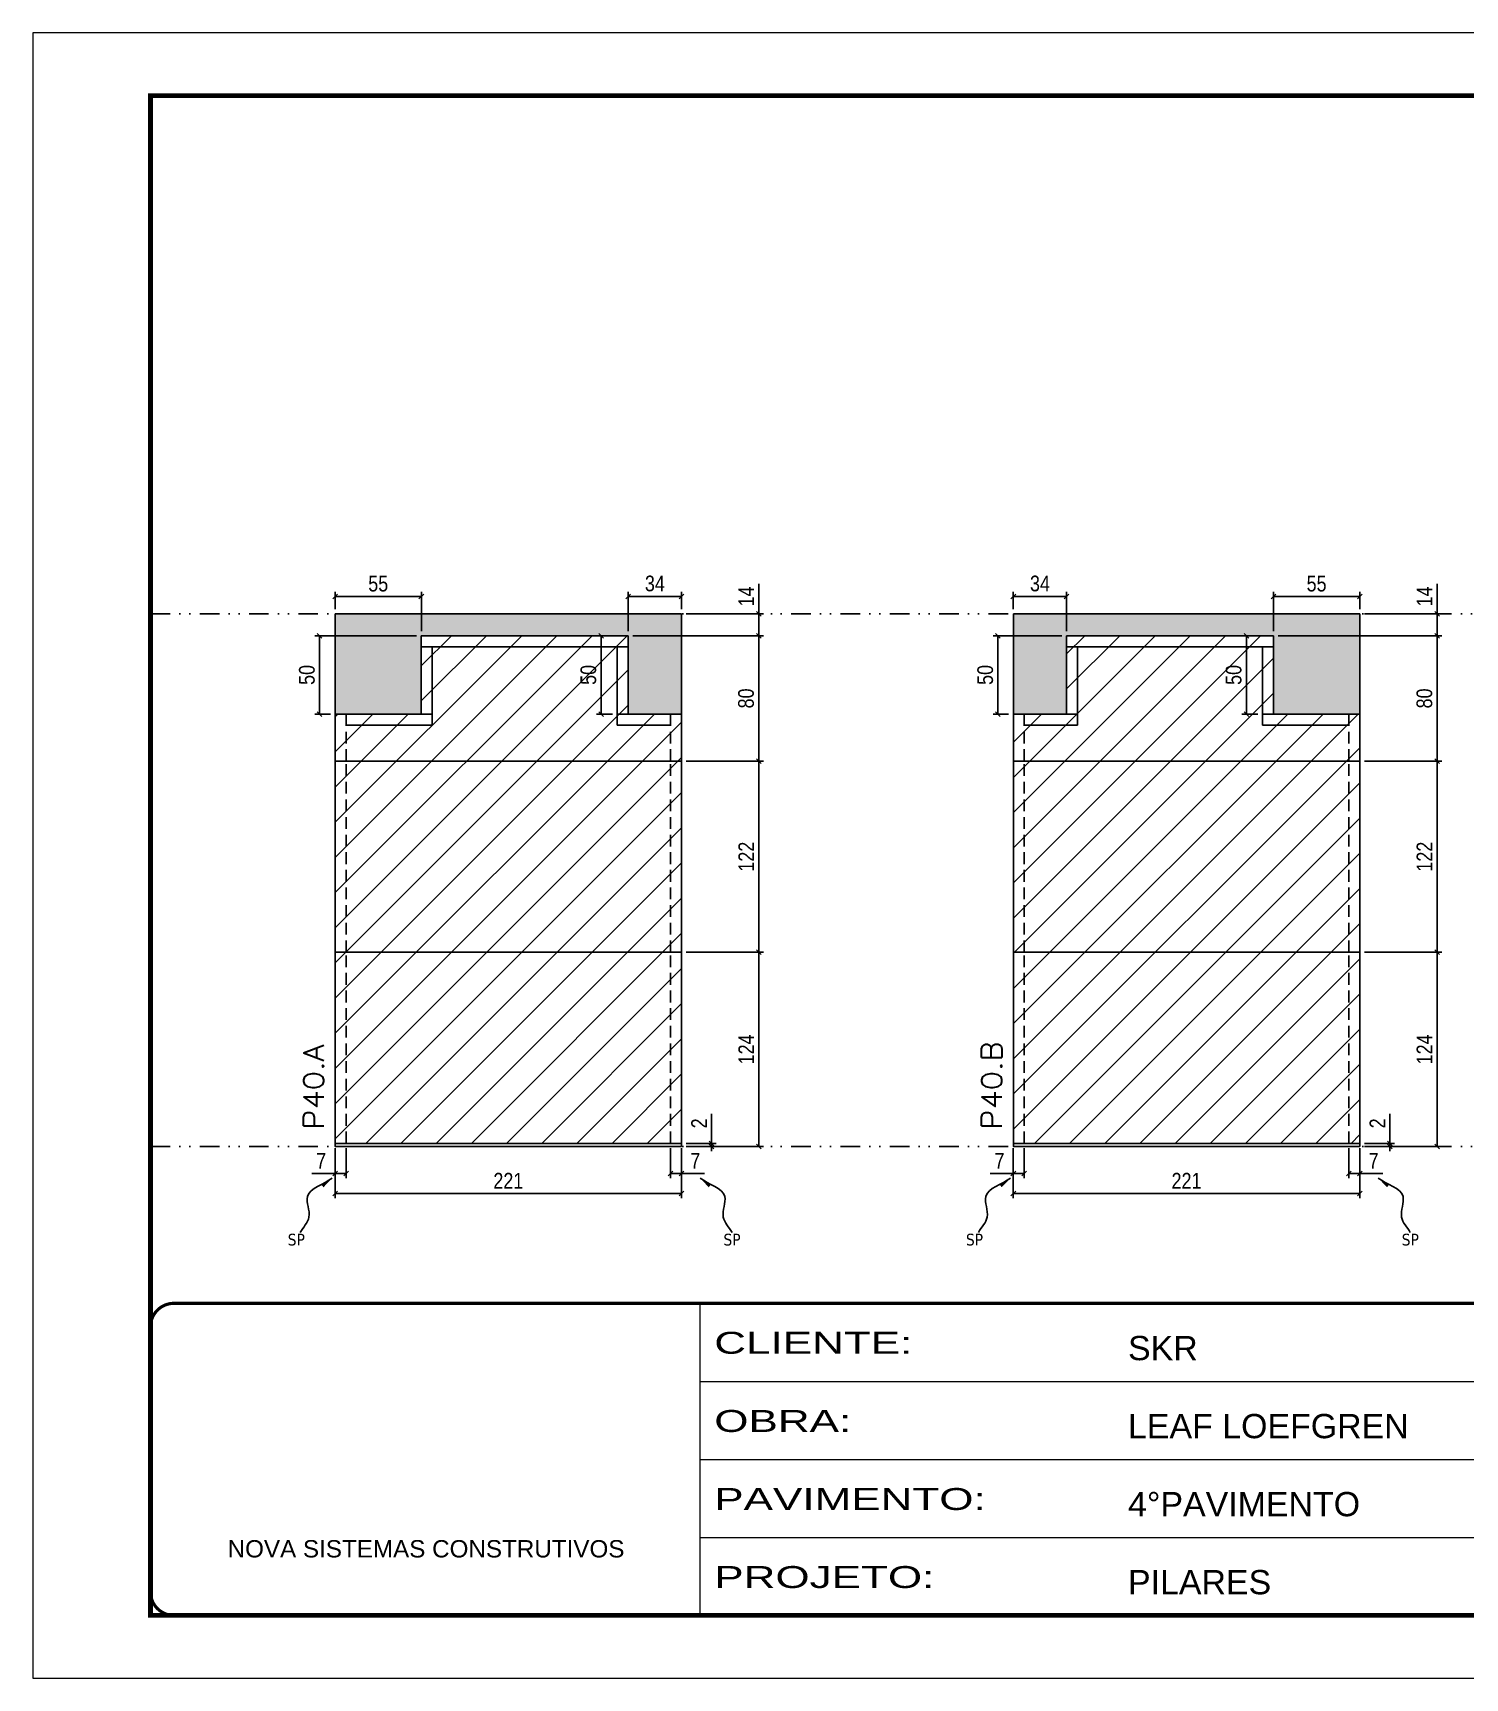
# Model space of a CAD drawing. Extents: x 14400 to 27878, y -21631 to 6985.
# Drawn here: x 14413 to 15327, y -8997 to -7947 of the extents above; entities that cross this region are included whole.
import ezdxf

# ---------------------------------------------------------------- set-up
doc = ezdxf.new("R2010")
doc.units = 0
for name, pattern in [('CONTINUO', [0]), ('DASHED', [0.75, 0.5, -0.25]), ('DIVIDE2', [0.625, 0.25, -0.125, 0, -0.125, 0, -0.125]), ('HIDDEN', [0.375, 0.25, -0.125])]:
    doc.linetypes.add(name, pattern=pattern)
for name, color, linetype in [('COTA', 241, 'Continuous'), ('Nível', 160, 'Continuous'), ('Painéis', 200, 'Continuous'), ('SARR_2.2x7', 40, 'Continuous'), ('Sarrafo de Pressão', 42, 'HIDDEN'), ('texto', 7, 'Continuous')]:
    doc.layers.add(name, color=color, linetype=linetype)
for name, color, linetype, lineweight in [('Folhas', 255, 'Continuous', 9), ('Hachura', 251, 'Continuous', 9), ('SARRAFO DE PRESSAO', 251, 'DASHED', 9), ('Texto Seção', 7, 'Continuous', 15)]:
    doc.layers.add(name, color=color, linetype=linetype, lineweight=lineweight)
doc.styles.add('ARIAL', font='arial.ttf')
doc.styles.add('COTA TECNICA', font='techl___.ttf', dxfattribs={"height": 10})
doc.styles.add('COTA TECNICA-50', font='techl___.ttf', dxfattribs={"height": 10})
doc.styles.add('REGUA-120', font='ROMANS.shx', dxfattribs={"height": 15})
doc.styles.get("Standard").update_dxf_attribs({"font": 'arial.ttf'})
doc.styles.add('Tecnologia', font='')
doc.styles.get('Tecnologia').set_extended_font_data('Forgotten Futurist')
doc.dimstyles.new('COTA PAINEL-50', dxfattribs={"dimtxt": 10, "dimasz": 3, "dimexe": 3, "dimexo": 3, "dimgap": 3, "dimtad": 1, "dimdec": 1, "dimzin": 12, "dimdsep": 46, "dimtxsty": 'COTA TECNICA-50', "dimblk1": 'OBLIQUE', "dimblk2": 'OBLIQUE', "dimsah": 1, "dimcen": 0.9, "dimclrd": 4, "dimclre": 4, "dimclrt": 240, "dimadec": 1, "dimazin": 3, "dimtfac": 1, "dimtdec": 1, "dimtmove": 0, "dimatfit": 3, "dimfxl": 1, "dimtolj": 1, "dimtzin": 12, "dimarcsym": 0})
doc.dimstyles.new('PAINEL', dxfattribs={"dimtxt": 10, "dimasz": 3, "dimexe": 3, "dimexo": 3, "dimgap": 3, "dimtad": 1, "dimdec": 1, "dimzin": 12, "dimdsep": 46, "dimtxsty": 'COTA TECNICA', "dimblk1": 'OBLIQUE', "dimblk2": 'OBLIQUE', "dimsah": 1, "dimcen": 0.9, "dimclrd": 4, "dimclre": 4, "dimclrt": 240, "dimadec": 1, "dimazin": 3, "dimtfac": 1, "dimtdec": 1, "dimtmove": 0, "dimatfit": 3, "dimfxl": 1, "dimtolj": 1, "dimtzin": 12, "dimarcsym": 0})
doc.dimstyles.get("Standard").update_dxf_attribs({"dimtxt": 0.18, "dimasz": 0.18, "dimexe": 0.18, "dimexo": 0.0625, "dimgap": 0.09, "dimtad": 0, "dimtih": 1, "dimtoh": 1, "dimdec": 4, "dimzin": 0, "dimdsep": 46, "dimtxsty": 'Standard', "dimcen": 0.09, "dimadec": 0, "dimazin": 0, "dimtfac": 1, "dimtdec": 4, "dimtofl": 0, "dimtmove": 0, "dimatfit": 3, "dimfxl": 1, "dimtolj": 1, "dimtzin": 0, "dimarcsym": 0})

# ---------------------------------------------------------------- blocks, each defined once
blk = doc.blocks.new('9999999999')
at = {"color": 30, "linetype": 'CONTINUO'}
for p, q in [((98564.6, 34230.2), (98564.6, 34429.4)), ((98564.6, 34379.6), (99584, 34379.6)), ((98564.6, 34329.8), (99488, 34329.8)), ((98564.6, 34280), (99488, 34280))]:
    blk.add_line(p, q, dxfattribs=at)
at = {"color": 30, "linetype": 'CONTINUO', "const_width": 2}
blk.add_lwpolyline([(99584, 34230.2), (99584, 34414.4, 0.414214), (99569, 34429.4), (98229, 34429.4, 0.414214), (98214, 34414.4), (98214, 34245.2, 0.414214), (98229, 34230.2), (99584, 34230.2)], format="xyb", dxfattribs=at)
at = {"layer": 'Folhas'}
blk.add_lwpolyline([(98139, 34190.2), (99624, 34190.2), (99624, 35240.2), (98139, 35240.2)], close=True, dxfattribs=at)
at = {"layer": 'Folhas', "color": 30, "const_width": 3}
blk.add_lwpolyline([(98214, 34230.2), (99584, 34230.2), (99584, 35200.2), (98214, 35200.2)], close=True, dxfattribs=at)
at = {"color": 7, "linetype": 'Continuous', "ltscale": 5, "style": 'ARIAL'}
for s, height, p in [('SKR', 15.48, (98837.7, 34393.1)), ('LEAF LOEFGREN', 15.483, (98837.7, 34343.3)), ('4°PAVIMENTO', 15.483, (98837.7, 34293.5)), ('NOVA SISTEMAS CONSTRUTIVOS', 11.059, (98263.2, 34267.2)), ('PILARES', 15.48, (98837.7, 34243.7))]:
    blk.add_text(s, height=height, dxfattribs=at).set_placement(p)
at = {"layer": 'Folhas', "color": 7, "style": 'Tecnologia', "width": 1.5}
for s, p in [('CLIENTE:', (98573.7, 34397.2)), ('OBRA:', (98573.7, 34347.3)), ('PAVIMENTO:', (98573.7, 34297.5)), ('PROJETO:', (98573.7, 34247.7))]:
    blk.add_text(s, height=14, dxfattribs=at).set_placement(p)
blk = doc.blocks.new('_Oblique')
at = {"color": 0, "linetype": 'ByBlock', "lineweight": -2}
blk.add_line((-0.5, -0.5), (0.5, 0.5), dxfattribs=at)
blk = doc.blocks.new('*D2442')
at = {"layer": 'COTA', "color": 4, "lineweight": -2, "transparency": 16777216}
for p, q in [((15039, -8658.5), (15039, -8690.4)), ((15260, -8658.5), (15260, -8690.4)), ((15260, -8687.4), (15039, -8687.4))]:
    blk.add_line(p, q, dxfattribs=at)
at = {"layer": 'Defpoints', "color": 0, "transparency": 16777216}
for p in [(15039, -8655.5), (15260, -8655.5), (15039, -8687.4)]:
    blk.add_point(p, dxfattribs=at)
at = {"layer": 'COTA', "color": 4, "lineweight": -2, "transparency": 16777216, "xscale": 3, "yscale": 3, "zscale": 3, "rotation": 180}
blk.add_blockref('_Oblique', (15039, -8687.4), dxfattribs=at)
at = {"layer": 'COTA', "color": 4, "lineweight": -2, "transparency": 16777216, "xscale": 3, "yscale": 3, "zscale": 3}
blk.add_blockref('_Oblique', (15260, -8687.4), dxfattribs=at)
at = {"layer": 'COTA', "color": 240, "transparency": 16777216, "insert": (15149.5, -8679.3), "char_height": 10, "attachment_point": 5, "style": 'COTA TECNICA'}
blk.add_mtext('\\A1;221', dxfattribs=at)
blk = doc.blocks.new('*D2443')
at = {"layer": 'COTA', "color": 4, "lineweight": -2, "transparency": 16777216}
for p, q in [((15253, -8658.5), (15253, -8677.7)), ((15260, -8660.5), (15260, -8677.7)), ((15253, -8674.7), (15260, -8674.7)), ((15260, -8674.7), (15274.8, -8674.7))]:
    blk.add_line(p, q, dxfattribs=at)
at = {"layer": 'Defpoints', "color": 0, "transparency": 16777216}
for p in [(15253, -8655.5), (15260, -8657.5), (15260, -8674.7)]:
    blk.add_point(p, dxfattribs=at)
at = {"layer": 'COTA', "color": 4, "lineweight": -2, "transparency": 16777216, "xscale": 3, "yscale": 3, "zscale": 3, "rotation": 180}
blk.add_blockref('_Oblique', (15253, -8674.7), dxfattribs=at)
at = {"layer": 'COTA', "color": 4, "lineweight": -2, "transparency": 16777216, "xscale": 3, "yscale": 3, "zscale": 3}
blk.add_blockref('_Oblique', (15260, -8674.7), dxfattribs=at)
at = {"layer": 'COTA', "color": 240, "transparency": 16777216, "insert": (15268.9, -8666.6), "char_height": 10, "attachment_point": 5, "style": 'COTA TECNICA-50'}
blk.add_mtext('\\A1;7', dxfattribs=at)
blk = doc.blocks.new('*D2444')
at = {"layer": 'COTA', "color": 4, "lineweight": -2, "transparency": 16777216}
for p, q in [((15039, -8660.5), (15039, -8677.7)), ((15046, -8658.5), (15046, -8677.7)), ((15039, -8674.7), (15024.3, -8674.7)), ((15046, -8674.7), (15039, -8674.7))]:
    blk.add_line(p, q, dxfattribs=at)
at = {"layer": 'Defpoints', "color": 0, "transparency": 16777216}
for p in [(15039, -8657.5), (15046, -8655.5), (15039, -8674.7)]:
    blk.add_point(p, dxfattribs=at)
at = {"layer": 'COTA', "color": 4, "lineweight": -2, "transparency": 16777216, "xscale": 3, "yscale": 3, "zscale": 3, "rotation": 180}
blk.add_blockref('_Oblique', (15039, -8674.7), dxfattribs=at)
at = {"layer": 'COTA', "color": 4, "lineweight": -2, "transparency": 16777216, "xscale": 3, "yscale": 3, "zscale": 3}
blk.add_blockref('_Oblique', (15046, -8674.7), dxfattribs=at)
at = {"layer": 'COTA', "color": 240, "transparency": 16777216, "insert": (15030.2, -8666.6), "char_height": 10, "attachment_point": 5, "style": 'COTA TECNICA-50'}
blk.add_mtext('\\A1;7', dxfattribs=at)
blk = doc.blocks.new('*D2445')
at = {"layer": 'COTA', "color": 4, "lineweight": -2, "transparency": 16777216}
for p, q in [((15279.3, -8655.5), (15279.3, -8636.7)), ((15263, -8655.5), (15282.3, -8655.5)), ((15263, -8657.5), (15282.3, -8657.5)), ((15279.3, -8657.5), (15279.3, -8655.5)), ((15279.3, -8657.5), (15279.3, -8660.5))]:
    blk.add_line(p, q, dxfattribs=at)
at = {"layer": 'Defpoints', "color": 0, "transparency": 16777216}
for p in [(15260, -8655.5), (15260, -8657.5), (15279.3, -8657.5)]:
    blk.add_point(p, dxfattribs=at)
at = {"layer": 'COTA', "color": 4, "lineweight": -2, "transparency": 16777216, "xscale": 3, "yscale": 3, "zscale": 3}
for p, rotation in [((15279.3, -8655.5), 270), ((15279.3, -8657.5), 90)]:
    blk.add_blockref('_Oblique', p, dxfattribs=dict(at, rotation=rotation))
at = {"layer": 'COTA', "color": 240, "transparency": 16777216, "insert": (15271.3, -8642.7), "char_height": 10, "attachment_point": 5, "rotation": 90, "style": 'COTA TECNICA-50'}
blk.add_mtext('\\A1;2', dxfattribs=at)
blk = doc.blocks.new('*D2446')
at = {"layer": 'COTA', "color": 4, "linetype": 'ByBlock', "lineweight": -2, "transparency": 16777216}
for p, q in [((15263, -8533.5), (15312.4, -8533.5)), ((15309.4, -8657.5), (15309.4, -8533.5)), ((15263, -8657.5), (15312.4, -8657.5))]:
    blk.add_line(p, q, dxfattribs=at)
at = {"layer": 'Defpoints', "color": 0, "linetype": 'ByBlock', "transparency": 16777216}
for p in [(15260, -8533.5), (15309.4, -8533.5), (15260, -8657.5)]:
    blk.add_point(p, dxfattribs=at)
at = {"layer": 'COTA', "color": 4, "linetype": 'ByBlock', "lineweight": -2, "transparency": 16777216, "xscale": 3, "yscale": 3, "zscale": 3}
for p, rotation in [((15309.4, -8533.5), 90), ((15309.4, -8657.5), 270)]:
    blk.add_blockref('_Oblique', p, dxfattribs=dict(at, rotation=rotation))
at = {"layer": 'COTA', "color": 240, "linetype": 'ByBlock', "transparency": 16777216, "insert": (15301.3, -8595.5), "char_height": 10, "attachment_point": 5, "rotation": 90, "style": 'COTA TECNICA'}
blk.add_mtext('\\A1;124', dxfattribs=at)
blk = doc.blocks.new('*D2447')
at = {"layer": 'COTA', "color": 4, "linetype": 'ByBlock', "lineweight": -2, "transparency": 16777216}
for p, q in [((15263, -8533.5), (15312.4, -8533.5)), ((15309.4, -8657.5), (15309.4, -8533.5)), ((15263, -8657.5), (15312.4, -8657.5))]:
    blk.add_line(p, q, dxfattribs=at)
at = {"layer": 'Defpoints', "color": 0, "linetype": 'ByBlock', "transparency": 16777216}
for p in [(15260, -8533.5), (15309.4, -8533.5), (15260, -8657.5)]:
    blk.add_point(p, dxfattribs=at)
at = {"layer": 'COTA', "color": 4, "linetype": 'ByBlock', "lineweight": -2, "transparency": 16777216, "xscale": 3, "yscale": 3, "zscale": 3}
for p, rotation in [((15309.4, -8533.5), 90), ((15309.4, -8657.5), 270)]:
    blk.add_blockref('_Oblique', p, dxfattribs=dict(at, rotation=rotation))
at = {"layer": 'COTA', "color": 240, "linetype": 'ByBlock', "transparency": 16777216, "insert": (15301.3, -8595.5), "char_height": 10, "attachment_point": 5, "rotation": 90, "style": 'COTA TECNICA'}
blk.add_mtext('\\A1;124', dxfattribs=at)
blk = doc.blocks.new('*D2448')
at = {"layer": 'COTA', "color": 4, "lineweight": -2, "transparency": 16777216}
for p, q in [((15263, -8411.5), (15312.4, -8411.5)), ((15309.4, -8533.5), (15309.4, -8411.5)), ((15263, -8533.5), (15312.4, -8533.5))]:
    blk.add_line(p, q, dxfattribs=at)
at = {"layer": 'Defpoints', "color": 0, "transparency": 16777216}
for p in [(15260, -8411.5), (15309.4, -8411.5), (15260, -8533.5)]:
    blk.add_point(p, dxfattribs=at)
at = {"layer": 'COTA', "color": 4, "lineweight": -2, "transparency": 16777216, "xscale": 3, "yscale": 3, "zscale": 3}
for p, rotation in [((15309.4, -8411.5), 90), ((15309.4, -8533.5), 270)]:
    blk.add_blockref('_Oblique', p, dxfattribs=dict(at, rotation=rotation))
at = {"layer": 'COTA', "color": 240, "transparency": 16777216, "insert": (15301.3, -8472.5), "char_height": 10, "attachment_point": 5, "rotation": 90, "style": 'COTA TECNICA'}
blk.add_mtext('\\A1;122', dxfattribs=at)
blk = doc.blocks.new('*D2456')
at = {"layer": 'COTA', "color": 4, "lineweight": -2, "transparency": 16777216}
for p, q in [((14606.3, -8658.5), (14606.3, -8690.4)), ((14827.3, -8658.5), (14827.3, -8690.4)), ((14827.3, -8687.4), (14606.3, -8687.4))]:
    blk.add_line(p, q, dxfattribs=at)
at = {"layer": 'Defpoints', "color": 0, "transparency": 16777216}
for p in [(14606.3, -8655.5), (14827.3, -8655.5), (14606.3, -8687.4)]:
    blk.add_point(p, dxfattribs=at)
at = {"layer": 'COTA', "color": 4, "lineweight": -2, "transparency": 16777216, "xscale": 3, "yscale": 3, "zscale": 3, "rotation": 180}
blk.add_blockref('_Oblique', (14606.3, -8687.4), dxfattribs=at)
at = {"layer": 'COTA', "color": 4, "lineweight": -2, "transparency": 16777216, "xscale": 3, "yscale": 3, "zscale": 3}
blk.add_blockref('_Oblique', (14827.3, -8687.4), dxfattribs=at)
at = {"layer": 'COTA', "color": 240, "transparency": 16777216, "insert": (14716.8, -8679.3), "char_height": 10, "attachment_point": 5, "style": 'COTA TECNICA'}
blk.add_mtext('\\A1;221', dxfattribs=at)
blk = doc.blocks.new('*D2457')
at = {"layer": 'COTA', "color": 4, "lineweight": -2, "transparency": 16777216}
for p, q in [((14820.3, -8658.5), (14820.3, -8677.7)), ((14827.3, -8660.5), (14827.3, -8677.7)), ((14820.3, -8674.7), (14827.3, -8674.7)), ((14827.3, -8674.7), (14842, -8674.7))]:
    blk.add_line(p, q, dxfattribs=at)
at = {"layer": 'Defpoints', "color": 0, "transparency": 16777216}
for p in [(14820.3, -8655.5), (14827.3, -8657.5), (14827.3, -8674.7)]:
    blk.add_point(p, dxfattribs=at)
at = {"layer": 'COTA', "color": 4, "lineweight": -2, "transparency": 16777216, "xscale": 3, "yscale": 3, "zscale": 3, "rotation": 180}
blk.add_blockref('_Oblique', (14820.3, -8674.7), dxfattribs=at)
at = {"layer": 'COTA', "color": 4, "lineweight": -2, "transparency": 16777216, "xscale": 3, "yscale": 3, "zscale": 3}
blk.add_blockref('_Oblique', (14827.3, -8674.7), dxfattribs=at)
at = {"layer": 'COTA', "color": 240, "transparency": 16777216, "insert": (14836.1, -8666.6), "char_height": 10, "attachment_point": 5, "style": 'COTA TECNICA-50'}
blk.add_mtext('\\A1;7', dxfattribs=at)
blk = doc.blocks.new('*D2458')
at = {"layer": 'COTA', "color": 4, "lineweight": -2, "transparency": 16777216}
for p, q in [((14606.3, -8660.5), (14606.3, -8677.7)), ((14613.3, -8658.5), (14613.3, -8677.7)), ((14606.3, -8674.7), (14591.5, -8674.7)), ((14613.3, -8674.7), (14606.3, -8674.7))]:
    blk.add_line(p, q, dxfattribs=at)
at = {"layer": 'Defpoints', "color": 0, "transparency": 16777216}
for p in [(14606.3, -8657.5), (14613.3, -8655.5), (14606.3, -8674.7)]:
    blk.add_point(p, dxfattribs=at)
at = {"layer": 'COTA', "color": 4, "lineweight": -2, "transparency": 16777216, "xscale": 3, "yscale": 3, "zscale": 3, "rotation": 180}
blk.add_blockref('_Oblique', (14606.3, -8674.7), dxfattribs=at)
at = {"layer": 'COTA', "color": 4, "lineweight": -2, "transparency": 16777216, "xscale": 3, "yscale": 3, "zscale": 3}
blk.add_blockref('_Oblique', (14613.3, -8674.7), dxfattribs=at)
at = {"layer": 'COTA', "color": 240, "transparency": 16777216, "insert": (14597.4, -8666.6), "char_height": 10, "attachment_point": 5, "style": 'COTA TECNICA-50'}
blk.add_mtext('\\A1;7', dxfattribs=at)
blk = doc.blocks.new('*D2459')
at = {"layer": 'COTA', "color": 4, "lineweight": -2, "transparency": 16777216}
for p, q in [((14846.5, -8655.5), (14846.5, -8636.7)), ((14830.3, -8655.5), (14849.5, -8655.5)), ((14830.3, -8657.5), (14849.5, -8657.5)), ((14846.5, -8657.5), (14846.5, -8655.5)), ((14846.5, -8657.5), (14846.5, -8660.5))]:
    blk.add_line(p, q, dxfattribs=at)
at = {"layer": 'Defpoints', "color": 0, "transparency": 16777216}
for p in [(14827.3, -8655.5), (14827.3, -8657.5), (14846.5, -8657.5)]:
    blk.add_point(p, dxfattribs=at)
at = {"layer": 'COTA', "color": 4, "lineweight": -2, "transparency": 16777216, "xscale": 3, "yscale": 3, "zscale": 3}
for p, rotation in [((14846.5, -8655.5), 270), ((14846.5, -8657.5), 90)]:
    blk.add_blockref('_Oblique', p, dxfattribs=dict(at, rotation=rotation))
at = {"layer": 'COTA', "color": 240, "transparency": 16777216, "insert": (14838.5, -8642.7), "char_height": 10, "attachment_point": 5, "rotation": 90, "style": 'COTA TECNICA-50'}
blk.add_mtext('\\A1;2', dxfattribs=at)
blk = doc.blocks.new('*D2460')
at = {"layer": 'COTA', "color": 4, "linetype": 'ByBlock', "lineweight": -2, "transparency": 16777216}
for p, q in [((14830.3, -8533.5), (14879.6, -8533.5)), ((14876.6, -8657.5), (14876.6, -8533.5)), ((14830.3, -8657.5), (14879.6, -8657.5))]:
    blk.add_line(p, q, dxfattribs=at)
at = {"layer": 'Defpoints', "color": 0, "linetype": 'ByBlock', "transparency": 16777216}
for p in [(14827.3, -8533.5), (14876.6, -8533.5), (14827.3, -8657.5)]:
    blk.add_point(p, dxfattribs=at)
at = {"layer": 'COTA', "color": 4, "linetype": 'ByBlock', "lineweight": -2, "transparency": 16777216, "xscale": 3, "yscale": 3, "zscale": 3}
for p, rotation in [((14876.6, -8533.5), 90), ((14876.6, -8657.5), 270)]:
    blk.add_blockref('_Oblique', p, dxfattribs=dict(at, rotation=rotation))
at = {"layer": 'COTA', "color": 240, "linetype": 'ByBlock', "transparency": 16777216, "insert": (14868.6, -8595.5), "char_height": 10, "attachment_point": 5, "rotation": 90, "style": 'COTA TECNICA'}
blk.add_mtext('\\A1;124', dxfattribs=at)
blk = doc.blocks.new('*D2461')
at = {"layer": 'COTA', "color": 4, "linetype": 'ByBlock', "lineweight": -2, "transparency": 16777216}
for p, q in [((14830.3, -8533.5), (14879.6, -8533.5)), ((14876.6, -8657.5), (14876.6, -8533.5)), ((14830.3, -8657.5), (14879.6, -8657.5))]:
    blk.add_line(p, q, dxfattribs=at)
at = {"layer": 'Defpoints', "color": 0, "linetype": 'ByBlock', "transparency": 16777216}
for p in [(14827.3, -8533.5), (14876.6, -8533.5), (14827.3, -8657.5)]:
    blk.add_point(p, dxfattribs=at)
at = {"layer": 'COTA', "color": 4, "linetype": 'ByBlock', "lineweight": -2, "transparency": 16777216, "xscale": 3, "yscale": 3, "zscale": 3}
for p, rotation in [((14876.6, -8533.5), 90), ((14876.6, -8657.5), 270)]:
    blk.add_blockref('_Oblique', p, dxfattribs=dict(at, rotation=rotation))
at = {"layer": 'COTA', "color": 240, "linetype": 'ByBlock', "transparency": 16777216, "insert": (14868.6, -8595.5), "char_height": 10, "attachment_point": 5, "rotation": 90, "style": 'COTA TECNICA'}
blk.add_mtext('\\A1;124', dxfattribs=at)
blk = doc.blocks.new('*D2462')
at = {"layer": 'COTA', "color": 4, "lineweight": -2, "transparency": 16777216}
for p, q in [((14830.3, -8411.5), (14879.6, -8411.5)), ((14876.6, -8533.5), (14876.6, -8411.5)), ((14830.3, -8533.5), (14879.6, -8533.5))]:
    blk.add_line(p, q, dxfattribs=at)
at = {"layer": 'Defpoints', "color": 0, "transparency": 16777216}
for p in [(14827.3, -8411.5), (14876.6, -8411.5), (14827.3, -8533.5)]:
    blk.add_point(p, dxfattribs=at)
at = {"layer": 'COTA', "color": 4, "lineweight": -2, "transparency": 16777216, "xscale": 3, "yscale": 3, "zscale": 3}
for p, rotation in [((14876.6, -8411.5), 90), ((14876.6, -8533.5), 270)]:
    blk.add_blockref('_Oblique', p, dxfattribs=dict(at, rotation=rotation))
at = {"layer": 'COTA', "color": 240, "transparency": 16777216, "insert": (14868.6, -8472.5), "char_height": 10, "attachment_point": 5, "rotation": 90, "style": 'COTA TECNICA'}
blk.add_mtext('\\A1;122', dxfattribs=at)
blk = doc.blocks.new('*D2463')
at = {"layer": 'COTA', "color": 4, "lineweight": -2, "transparency": 16777216}
for p, q in [((14793.3, -8328.5), (14793.3, -8303.4)), ((14827.3, -8314.5), (14827.3, -8303.4)), ((14827.3, -8306.4), (14793.3, -8306.4))]:
    blk.add_line(p, q, dxfattribs=at)
at = {"layer": 'Defpoints', "color": 0, "transparency": 16777216}
for p in [(14793.3, -8306.4), (14827.3, -8317.5), (14793.3, -8331.5)]:
    blk.add_point(p, dxfattribs=at)
at = {"layer": 'COTA', "color": 4, "lineweight": -2, "transparency": 16777216, "xscale": 3, "yscale": 3, "zscale": 3, "rotation": 180}
blk.add_blockref('_Oblique', (14793.3, -8306.4), dxfattribs=at)
at = {"layer": 'COTA', "color": 4, "lineweight": -2, "transparency": 16777216, "xscale": 3, "yscale": 3, "zscale": 3}
blk.add_blockref('_Oblique', (14827.3, -8306.4), dxfattribs=at)
at = {"layer": 'COTA', "color": 240, "transparency": 16777216, "insert": (14810.3, -8298.2), "char_height": 10, "attachment_point": 5, "style": 'COTA TECNICA'}
blk.add_mtext('\\A1;34', dxfattribs=at)
blk = doc.blocks.new('*D2468')
at = {"layer": 'COTA', "color": 4, "lineweight": -2, "transparency": 16777216}
for p, q in [((14658.3, -8331.5), (14593.4, -8331.5)), ((14596.4, -8381.5), (14596.4, -8331.5)), ((14603.3, -8381.5), (14593.4, -8381.5))]:
    blk.add_line(p, q, dxfattribs=at)
at = {"layer": 'Defpoints', "color": 0, "transparency": 16777216}
for p in [(14596.4, -8331.5), (14661.3, -8331.5), (14606.3, -8381.5)]:
    blk.add_point(p, dxfattribs=at)
at = {"layer": 'COTA', "color": 4, "lineweight": -2, "transparency": 16777216, "xscale": 3, "yscale": 3, "zscale": 3}
for p, rotation in [((14596.4, -8331.5), 90), ((14596.4, -8381.5), 270)]:
    blk.add_blockref('_Oblique', p, dxfattribs=dict(at, rotation=rotation))
at = {"layer": 'COTA', "color": 240, "transparency": 16777216, "insert": (14588.3, -8356.5), "char_height": 10, "attachment_point": 5, "rotation": 90, "style": 'COTA TECNICA'}
blk.add_mtext('\\A1;50', dxfattribs=at)
blk = doc.blocks.new('*D2469')
at = {"layer": 'COTA', "color": 4, "lineweight": -2, "transparency": 16777216}
for p, q in [((14783.3, -8331.5), (14773, -8331.5)), ((14776, -8381.5), (14776, -8331.5)), ((14783.3, -8381.5), (14773, -8381.5))]:
    blk.add_line(p, q, dxfattribs=at)
at = {"layer": 'Defpoints', "color": 0, "transparency": 16777216}
for p in [(14776, -8331.5), (14786.3, -8331.5), (14786.3, -8381.5)]:
    blk.add_point(p, dxfattribs=at)
at = {"layer": 'COTA', "color": 4, "lineweight": -2, "transparency": 16777216, "xscale": 3, "yscale": 3, "zscale": 3}
for p, rotation in [((14776, -8331.5), 90), ((14776, -8381.5), 270)]:
    blk.add_blockref('_Oblique', p, dxfattribs=dict(at, rotation=rotation))
at = {"layer": 'COTA', "color": 240, "transparency": 16777216, "insert": (14767.9, -8356.5), "char_height": 10, "attachment_point": 5, "rotation": 90, "style": 'COTA TECNICA'}
blk.add_mtext('\\A1;50', dxfattribs=at)
blk = doc.blocks.new('*D2470')
at = {"layer": 'COTA', "color": 4, "lineweight": -2, "transparency": 16777216}
for p, q in [((14796.3, -8331.5), (14879.6, -8331.5)), ((14876.6, -8411.5), (14876.6, -8331.5)), ((14830.3, -8411.5), (14879.6, -8411.5))]:
    blk.add_line(p, q, dxfattribs=at)
at = {"layer": 'Defpoints', "color": 0, "transparency": 16777216}
for p in [(14793.3, -8331.5), (14876.6, -8331.5), (14827.3, -8411.5)]:
    blk.add_point(p, dxfattribs=at)
at = {"layer": 'COTA', "color": 4, "lineweight": -2, "transparency": 16777216, "xscale": 3, "yscale": 3, "zscale": 3}
for p, rotation in [((14876.6, -8331.5), 90), ((14876.6, -8411.5), 270)]:
    blk.add_blockref('_Oblique', p, dxfattribs=dict(at, rotation=rotation))
at = {"layer": 'COTA', "color": 240, "transparency": 16777216, "insert": (14868.5, -8371.5), "char_height": 10, "attachment_point": 5, "rotation": 90, "style": 'COTA TECNICA'}
blk.add_mtext('\\A1;80', dxfattribs=at)
blk = doc.blocks.new('*D2471')
at = {"layer": 'COTA', "color": 4, "lineweight": -2, "transparency": 16777216}
for p, q in [((14876.6, -8317.5), (14876.6, -8298.3)), ((14830.3, -8317.5), (14879.6, -8317.5)), ((14876.6, -8331.5), (14876.6, -8317.5)), ((14796.3, -8331.5), (14879.6, -8331.5))]:
    blk.add_line(p, q, dxfattribs=at)
at = {"layer": 'Defpoints', "color": 0, "transparency": 16777216}
for p in [(14827.3, -8317.5), (14876.6, -8317.5), (14793.3, -8331.5)]:
    blk.add_point(p, dxfattribs=at)
at = {"layer": 'COTA', "color": 4, "lineweight": -2, "transparency": 16777216, "xscale": 3, "yscale": 3, "zscale": 3}
for p, rotation in [((14876.6, -8317.5), 90), ((14876.6, -8331.5), 270)]:
    blk.add_blockref('_Oblique', p, dxfattribs=dict(at, rotation=rotation))
at = {"layer": 'COTA', "color": 240, "transparency": 16777216, "insert": (14868.6, -8306.4), "char_height": 10, "attachment_point": 5, "rotation": 90, "style": 'COTA TECNICA'}
blk.add_mtext('\\A1;14', dxfattribs=at)
blk = doc.blocks.new('*D2472')
at = {"layer": 'COTA', "color": 4, "lineweight": -2, "transparency": 16777216}
for p, q in [((14606.3, -8314.5), (14606.3, -8303.4)), ((14661.3, -8328.5), (14661.3, -8303.4)), ((14661.3, -8306.4), (14606.3, -8306.4))]:
    blk.add_line(p, q, dxfattribs=at)
at = {"layer": 'Defpoints', "color": 0, "transparency": 16777216}
for p in [(14606.3, -8306.4), (14606.3, -8317.5), (14661.3, -8331.5)]:
    blk.add_point(p, dxfattribs=at)
at = {"layer": 'COTA', "color": 4, "lineweight": -2, "transparency": 16777216, "xscale": 3, "yscale": 3, "zscale": 3, "rotation": 180}
blk.add_blockref('_Oblique', (14606.3, -8306.4), dxfattribs=at)
at = {"layer": 'COTA', "color": 4, "lineweight": -2, "transparency": 16777216, "xscale": 3, "yscale": 3, "zscale": 3}
blk.add_blockref('_Oblique', (14661.3, -8306.4), dxfattribs=at)
at = {"layer": 'COTA', "color": 240, "transparency": 16777216, "insert": (14633.8, -8298.3), "char_height": 10, "attachment_point": 5, "style": 'COTA TECNICA'}
blk.add_mtext('\\A1;55', dxfattribs=at)
blk = doc.blocks.new('*D4500')
at = {"layer": 'COTA', "color": 4, "lineweight": -2, "transparency": 16777216}
for p, q in [((15205, -8328.5), (15205, -8303.4)), ((15260, -8314.5), (15260, -8303.4)), ((15260, -8306.4), (15205, -8306.4))]:
    blk.add_line(p, q, dxfattribs=at)
at = {"layer": 'Defpoints', "color": 0, "transparency": 16777216}
for p in [(15205, -8306.4), (15260, -8317.5), (15205, -8331.5)]:
    blk.add_point(p, dxfattribs=at)
at = {"layer": 'COTA', "color": 4, "lineweight": -2, "transparency": 16777216, "xscale": 3, "yscale": 3, "zscale": 3, "rotation": 180}
blk.add_blockref('_Oblique', (15205, -8306.4), dxfattribs=at)
at = {"layer": 'COTA', "color": 4, "lineweight": -2, "transparency": 16777216, "xscale": 3, "yscale": 3, "zscale": 3}
blk.add_blockref('_Oblique', (15260, -8306.4), dxfattribs=at)
at = {"layer": 'COTA', "color": 240, "transparency": 16777216, "insert": (15232.5, -8298.3), "char_height": 10, "attachment_point": 5, "style": 'COTA TECNICA'}
blk.add_mtext('\\A1;55', dxfattribs=at)
blk = doc.blocks.new('*D4502')
at = {"layer": 'COTA', "color": 4, "lineweight": -2, "transparency": 16777216}
for p, q in [((15070, -8331.5), (15026.2, -8331.5)), ((15029.2, -8381.5), (15029.2, -8331.5)), ((15036, -8381.5), (15026.2, -8381.5))]:
    blk.add_line(p, q, dxfattribs=at)
at = {"layer": 'Defpoints', "color": 0, "transparency": 16777216}
for p in [(15029.2, -8331.5), (15073, -8331.5), (15039, -8381.5)]:
    blk.add_point(p, dxfattribs=at)
at = {"layer": 'COTA', "color": 4, "lineweight": -2, "transparency": 16777216, "xscale": 3, "yscale": 3, "zscale": 3}
for p, rotation in [((15029.2, -8331.5), 90), ((15029.2, -8381.5), 270)]:
    blk.add_blockref('_Oblique', p, dxfattribs=dict(at, rotation=rotation))
at = {"layer": 'COTA', "color": 240, "transparency": 16777216, "insert": (15021.1, -8356.5), "char_height": 10, "attachment_point": 5, "rotation": 90, "style": 'COTA TECNICA'}
blk.add_mtext('\\A1;50', dxfattribs=at)
blk = doc.blocks.new('*D4503')
at = {"layer": 'COTA', "color": 4, "lineweight": -2, "transparency": 16777216}
for p, q in [((15195, -8331.5), (15184.7, -8331.5)), ((15187.7, -8381.5), (15187.7, -8331.5)), ((15195, -8381.5), (15184.7, -8381.5))]:
    blk.add_line(p, q, dxfattribs=at)
at = {"layer": 'Defpoints', "color": 0, "transparency": 16777216}
for p in [(15187.7, -8331.5), (15198, -8331.5), (15198, -8381.5)]:
    blk.add_point(p, dxfattribs=at)
at = {"layer": 'COTA', "color": 4, "lineweight": -2, "transparency": 16777216, "xscale": 3, "yscale": 3, "zscale": 3}
for p, rotation in [((15187.7, -8331.5), 90), ((15187.7, -8381.5), 270)]:
    blk.add_blockref('_Oblique', p, dxfattribs=dict(at, rotation=rotation))
at = {"layer": 'COTA', "color": 240, "transparency": 16777216, "insert": (15179.6, -8356.5), "char_height": 10, "attachment_point": 5, "rotation": 90, "style": 'COTA TECNICA'}
blk.add_mtext('\\A1;50', dxfattribs=at)
blk = doc.blocks.new('*D4504')
at = {"layer": 'COTA', "color": 4, "lineweight": -2, "transparency": 16777216}
for p, q in [((15208, -8331.5), (15312.4, -8331.5)), ((15309.4, -8411.5), (15309.4, -8331.5)), ((15263, -8411.5), (15312.4, -8411.5))]:
    blk.add_line(p, q, dxfattribs=at)
at = {"layer": 'Defpoints', "color": 0, "transparency": 16777216}
for p in [(15205, -8331.5), (15309.4, -8331.5), (15260, -8411.5)]:
    blk.add_point(p, dxfattribs=at)
at = {"layer": 'COTA', "color": 4, "lineweight": -2, "transparency": 16777216, "xscale": 3, "yscale": 3, "zscale": 3}
for p, rotation in [((15309.4, -8331.5), 90), ((15309.4, -8411.5), 270)]:
    blk.add_blockref('_Oblique', p, dxfattribs=dict(at, rotation=rotation))
at = {"layer": 'COTA', "color": 240, "transparency": 16777216, "insert": (15301.3, -8371.5), "char_height": 10, "attachment_point": 5, "rotation": 90, "style": 'COTA TECNICA'}
blk.add_mtext('\\A1;80', dxfattribs=at)
blk = doc.blocks.new('*D4505')
at = {"layer": 'COTA', "color": 4, "lineweight": -2, "transparency": 16777216}
for p, q in [((15309.4, -8317.5), (15309.4, -8298.3)), ((15263, -8317.5), (15312.4, -8317.5)), ((15309.4, -8331.5), (15309.4, -8317.5)), ((15208, -8331.5), (15312.4, -8331.5))]:
    blk.add_line(p, q, dxfattribs=at)
at = {"layer": 'Defpoints', "color": 0, "transparency": 16777216}
for p in [(15260, -8317.5), (15309.4, -8317.5), (15205, -8331.5)]:
    blk.add_point(p, dxfattribs=at)
at = {"layer": 'COTA', "color": 4, "lineweight": -2, "transparency": 16777216, "xscale": 3, "yscale": 3, "zscale": 3}
for p, rotation in [((15309.4, -8317.5), 90), ((15309.4, -8331.5), 270)]:
    blk.add_blockref('_Oblique', p, dxfattribs=dict(at, rotation=rotation))
at = {"layer": 'COTA', "color": 240, "transparency": 16777216, "insert": (15301.3, -8306.4), "char_height": 10, "attachment_point": 5, "rotation": 90, "style": 'COTA TECNICA'}
blk.add_mtext('\\A1;14', dxfattribs=at)
blk = doc.blocks.new('*D4501')
at = {"layer": 'COTA', "color": 4, "lineweight": -2, "transparency": 16777216}
for p, q in [((15039, -8314.5), (15039, -8303.4)), ((15073, -8328.5), (15073, -8303.4)), ((15073, -8306.4), (15039, -8306.4))]:
    blk.add_line(p, q, dxfattribs=at)
at = {"layer": 'Defpoints', "color": 0, "transparency": 16777216}
for p in [(15039, -8306.4), (15039, -8317.5), (15073, -8331.5)]:
    blk.add_point(p, dxfattribs=at)
at = {"layer": 'COTA', "color": 4, "lineweight": -2, "transparency": 16777216, "xscale": 3, "yscale": 3, "zscale": 3, "rotation": 180}
blk.add_blockref('_Oblique', (15039, -8306.4), dxfattribs=at)
at = {"layer": 'COTA', "color": 4, "lineweight": -2, "transparency": 16777216, "xscale": 3, "yscale": 3, "zscale": 3}
blk.add_blockref('_Oblique', (15073, -8306.4), dxfattribs=at)
at = {"layer": 'COTA', "color": 240, "transparency": 16777216, "insert": (15056, -8298.2), "char_height": 10, "attachment_point": 5, "style": 'COTA TECNICA'}
blk.add_mtext('\\A1;34', dxfattribs=at)

msp = doc.modelspace()

# ---------------------------------------------------------------- hatches: boundary and pattern name
at = {"layer": 'COTA'}
h = msp.add_hatch(dxfattribs=at)
h.set_pattern_fill('AR-CONC', color=256, scale=0.03)
h.paths.add_polyline_path([(14827.27, -8317.47), (14606.27, -8317.47), (14606.27, -8381.47), (14661.27, -8381.47), (14661.27, -8331.47), (14793.27, -8331.47), (14793.27, -8381.47), (14827.27, -8381.47)])
h = msp.add_hatch(dxfattribs=at)
h.set_pattern_fill('AR-CONC', color=256, scale=0.03)
h.paths.add_polyline_path([(15260.02, -8317.47), (15039.02, -8317.47), (15039.02, -8381.47), (15073.02, -8381.47), (15073.02, -8331.47), (15205.02, -8331.47), (15205.02, -8381.47), (15260.02, -8381.47)])
at = {"layer": 'Hachura'}
h = msp.add_hatch(dxfattribs=at)
h.set_pattern_fill('ANSI31', color=256, scale=5)
h.paths.add_polyline_path([(14793.27, -8331.47), (14661.27, -8331.47), (14661.27, -8381.47), (14606.27, -8381.47), (14606.27, -8411.47), (14827.27, -8411.47), (14827.27, -8381.47), (14793.27, -8381.47)])
h.paths.add_polyline_path([(14827.27, -8411.47), (14606.27, -8411.47), (14606.27, -8533.47), (14827.27, -8533.47)])
h.paths.add_polyline_path([(14827.27, -8533.47), (14606.27, -8533.47), (14606.27, -8655.47), (14827.27, -8655.47)])
h.paths.add_polyline_path([(15260.02, -8533.47), (15039.02, -8533.47), (15039.02, -8655.47), (15260.02, -8655.47)])
h.paths.add_polyline_path([(15260.02, -8411.47), (15039.02, -8411.47), (15039.02, -8533.47), (15260.02, -8533.47)])
h.paths.add_polyline_path([(15205.02, -8331.47), (15073.02, -8331.47), (15073.02, -8381.47), (15039.02, -8381.47), (15039.02, -8411.47), (15260.02, -8411.47), (15260.02, -8381.47), (15205.02, -8381.47)])
h.paths.add_polyline_path([(15508.25, -8381.47), (15483.25, -8381.47), (15483.25, -8411.47), (15508.25, -8411.47)])
h.paths.add_polyline_path([(15508.25, -8411.47), (15483.25, -8411.47), (15483.25, -8655.47), (15508.25, -8655.47)])
h.paths.add_polyline_path([(15721.76, -8411.47), (15696.76, -8411.47), (15696.76, -8655.47), (15721.76, -8655.47)])
h.paths.add_polyline_path([(15721.76, -8406.47), (15696.76, -8406.47), (15696.76, -8411.47), (15721.76, -8411.47)])

# ---------------------------------------------------------------- linework, layer by layer
at = {"layer": 'COTA'}
for p, q in [((14606.27, -8317.47), (14827.27, -8317.47)), ((14606.27, -8317.47), (14606.27, -8381.47)), ((14827.27, -8317.47), (14827.27, -8381.47)), ((15039.02, -8317.47), (15260.02, -8317.47)), ((15039.02, -8317.47), (15039.02, -8381.47)), ((15260.02, -8317.47), (15260.02, -8381.47)), ((14661.27, -8381.47), (14668.27, -8381.47)), ((14668.27, -8381.47), (14668.27, -8388.47)), ((14786.27, -8381.47), (14786.27, -8388.47)), ((14793.27, -8381.47), (14786.27, -8381.47)), ((15073.02, -8381.47), (15080.02, -8381.47)), ((15080.02, -8381.47), (15080.02, -8388.47)), ((15198.02, -8381.47), (15198.02, -8388.47)), ((15205.02, -8381.47), (15198.02, -8381.47))]:
    msp.add_line(p, q, dxfattribs=at)
at = {"layer": 'Nível', "color": 4, "linetype": 'DIVIDE2', "ltscale": 50}
for p, q in [((14488.47, -8317.47), (15858.47, -8317.47)), ((14488.47, -8657.47), (15858.47, -8657.47))]:
    msp.add_line(p, q, dxfattribs=at)
at = {"layer": 'Painéis'}
for p, q in [((14661.27, -8331.47), (14793.27, -8331.47)), ((14661.27, -8381.47), (14661.27, -8331.47)), ((14793.27, -8331.47), (14793.27, -8381.47)), ((15073.02, -8331.47), (15205.02, -8331.47)), ((15073.02, -8381.47), (15073.02, -8331.47)), ((15205.02, -8331.47), (15205.02, -8381.47)), ((14606.27, -8655.47), (14606.27, -8381.47)), ((14661.27, -8381.47), (14606.27, -8381.47)), ((14827.27, -8381.47), (14793.27, -8381.47)), ((14827.27, -8381.47), (14827.27, -8655.47)), ((15039.02, -8381.47), (15039.02, -8655.47)), ((15073.02, -8381.47), (15039.02, -8381.47)), ((15260.02, -8381.47), (15205.02, -8381.47)), ((15260.02, -8655.47), (15260.02, -8379.47)), ((14606.27, -8411.47), (14827.27, -8411.47)), ((15039.02, -8411.47), (15260.02, -8411.47)), ((14606.27, -8533.47), (14827.27, -8533.47)), ((15039.02, -8533.47), (15260.02, -8533.47))]:
    msp.add_line(p, q, dxfattribs=at)
for points in [[(14827.27, -8655.47), (14606.27, -8655.47), (14606.27, -8657.47), (14827.27, -8657.47)], [(15260.02, -8655.47), (15039.02, -8655.47), (15039.02, -8657.47), (15260.02, -8657.47)]]:
    msp.add_lwpolyline(points, close=True, dxfattribs=at)
at = {"layer": 'SARR_2.2x7'}
for p, q in [((14661.27, -8338.47), (14793.27, -8338.47)), ((14668.27, -8338.47), (14668.27, -8381.47)), ((14786.27, -8338.47), (14786.27, -8381.47)), ((15073.02, -8338.47), (15205.02, -8338.47)), ((15080.02, -8338.47), (15080.02, -8381.47)), ((15198.02, -8338.47), (15198.02, -8381.47)), ((14613.27, -8388.47), (14668.27, -8388.47)), ((14820.27, -8388.47), (14786.27, -8388.47)), ((15046.02, -8388.47), (15080.02, -8388.47)), ((15253.02, -8388.47), (15198.02, -8388.47))]:
    msp.add_line(p, q, dxfattribs=at)
at = {"layer": 'Sarrafo de Pressão', "ltscale": 30}
for p, q in [((14613.27, -8411.47), (14613.27, -8381.47)), ((14820.27, -8411.47), (14820.27, -8381.47)), ((15046.02, -8411.47), (15046.02, -8381.47)), ((15253.02, -8411.47), (15253.02, -8381.47)), ((14613.27, -8533.47), (14613.27, -8411.47)), ((14820.27, -8533.47), (14820.27, -8411.47)), ((15046.02, -8533.47), (15046.02, -8411.47)), ((15253.02, -8533.47), (15253.02, -8411.47)), ((14613.27, -8655.47), (14613.27, -8533.47)), ((14820.27, -8655.47), (14820.27, -8533.47)), ((15046.02, -8655.47), (15046.02, -8533.47)), ((15253.02, -8655.47), (15253.02, -8533.47))]:
    msp.add_line(p, q, dxfattribs=at)

# ---------------------------------------------------------------- block references
at = {"layer": 'SARRAFO DE PRESSAO', "color": 6, "linetype": 'ByBlock'}
msp.add_blockref('9999999999', (-83725.51, -43186.95), dxfattribs=at)

# ---------------------------------------------------------------- texts
at = {"layer": 'texto', "color": 0, "char_height": 7.5, "attachment_point": 5}
for insert in [(14581.5, -8716.96), (14859.52, -8716.96), (15014.24, -8716.96), (15292.27, -8716.96)]:
    msp.add_mtext('{\\fTahoma|b0|i0|c0|p34;\\C4;SP}', dxfattribs=dict(at, insert=insert))
at = {"layer": 'Texto Seção', "style": 'REGUA-120', "width": 1.1}
for s, p in [('P40.A', (14599.03, -8646.7)), ('P40.B', (15031.77, -8646.7))]:
    msp.add_text(s, height=13, rotation=90, dxfattribs=at).set_placement(p)

# ---------------------------------------------------------------- dimensions: what is measured, and where the dimension line sits
at = {"layer": 'COTA'}
for base, p1, p2, dimstyle, picture, middle in [((14606.27, -8306.39), (14661.27, -8331.47), (14606.27, -8317.47), 'PAINEL', '*D2472', (14633.77, -8298.28)), ((15039.02, -8306.39), (15073.02, -8331.47), (15039.02, -8317.47), 'PAINEL', '*D4501', (15056.02, -8298.17)), ((14827.27, -8674.71), (14820.27, -8655.47), (14827.27, -8657.47), 'COTA PAINEL-50', '*D2457', (14836.14, -8666.63)), ((15260.02, -8674.71), (15253.02, -8655.47), (15260.02, -8657.47), 'COTA PAINEL-50', '*D2443', (15268.89, -8666.63))]:
    dim = msp.add_linear_dim(base=base, p1=p1, p2=p2, dimstyle=dimstyle, dxfattribs=at)
    dim.commit()
    dim.dimension.update_dxf_attribs({"geometry": picture, "text_midpoint": middle})
for base, p1, p2, angle, dimstyle, picture, middle in [((14793.27, -8306.39), (14827.27, -8317.47), (14793.27, -8331.47), 180, 'PAINEL', '*D2463', (14810.27, -8298.17)), ((15205.02, -8306.39), (15260.02, -8317.47), (15205.02, -8331.47), 180, 'PAINEL', '*D4500', (15232.52, -8298.28)), ((14876.64, -8317.47), (14793.27, -8331.47), (14827.27, -8317.47), 90, 'PAINEL', '*D2471', (14868.57, -8306.41)), ((15309.39, -8317.47), (15205.02, -8331.47), (15260.02, -8317.47), 90, 'PAINEL', '*D4505', (15301.32, -8306.41)), ((14596.45, -8331.47), (14606.27, -8381.47), (14661.27, -8331.47), 90, 'PAINEL', '*D2468', (14588.34, -8356.47)), ((14775.96, -8331.47), (14786.27, -8381.47), (14786.27, -8331.47), 90, 'PAINEL', '*D2469', (14767.85, -8356.47)), ((14876.64, -8331.47), (14827.27, -8411.47), (14793.27, -8331.47), 90, 'PAINEL', '*D2470', (14868.52, -8371.47)), ((15029.19, -8331.47), (15039.02, -8381.47), (15073.02, -8331.47), 90, 'PAINEL', '*D4502', (15021.08, -8356.47)), ((15187.71, -8331.47), (15198.02, -8381.47), (15198.02, -8331.47), 90, 'PAINEL', '*D4503', (15179.6, -8356.47)), ((15309.39, -8331.47), (15260.02, -8411.47), (15205.02, -8331.47), 90, 'PAINEL', '*D4504', (15301.26, -8371.47)), ((14876.64, -8411.47), (14827.27, -8533.47), (14827.27, -8411.47), 90, 'PAINEL', '*D2462', (14868.58, -8472.47)), ((15309.39, -8411.47), (15260.02, -8533.47), (15260.02, -8411.47), 90, 'PAINEL', '*D2448', (15301.33, -8472.47)), ((14606.27, -8674.71), (14613.27, -8655.47), (14606.27, -8657.47), 180, 'COTA PAINEL-50', '*D2458', (14597.41, -8666.63)), ((15039.02, -8674.71), (15046.02, -8655.47), (15039.02, -8657.47), 180, 'COTA PAINEL-50', '*D2444', (15030.16, -8666.63))]:
    dim = msp.add_linear_dim(base=base, p1=p1, p2=p2, angle=angle, dimstyle=dimstyle, dxfattribs=at)
    dim.commit()
    dim.dimension.update_dxf_attribs({"geometry": picture, "text_midpoint": middle})
at = {"layer": 'COTA', "linetype": 'ByBlock'}
for p1, p2, picture, middle in [((14827.27, -8657.47), (14827.27, -8533.47), '*D2460', (14868.57, -8595.47)), ((14827.27, -8657.47), (14827.27, -8533.47), '*D2461', (14868.57, -8595.47)), ((15260.02, -8657.47), (15260.02, -8533.47), '*D2446', (15301.32, -8595.47)), ((15260.02, -8657.47), (15260.02, -8533.47), '*D2447', (15301.32, -8595.47))]:
    dim = msp.add_aligned_dim(p1=p1, p2=p2, distance=-49.37, dimstyle='PAINEL', dxfattribs=at)
    dim.commit()
    dim.dimension.update_dxf_attribs({"geometry": picture, "text_midpoint": middle})
at = {"layer": 'COTA'}
for base, p1, p2, picture, middle in [((14846.53, -8657.47), (14827.27, -8655.47), (14827.27, -8657.47), '*D2459', (14846.53, -8642.72)), ((15279.28, -8657.47), (15260.02, -8655.47), (15260.02, -8657.47), '*D2445', (15279.28, -8642.72))]:
    dim = msp.add_linear_dim(base=base, p1=p1, p2=p2, angle=90, dimstyle='COTA PAINEL-50', dxfattribs=at)
    dim.commit()
    dim.dimension.update_dxf_attribs({"geometry": picture, "text_midpoint": middle, "dimtype": 160})
for base, p1, p2, picture, middle in [((14606.27, -8687.36), (14827.27, -8655.47), (14606.27, -8655.47), '*D2456', (14716.77, -8679.3)), ((15039.02, -8687.36), (15260.02, -8655.47), (15039.02, -8655.47), '*D2442', (15149.52, -8679.3))]:
    dim = msp.add_linear_dim(base=base, p1=p1, p2=p2, angle=180, dimstyle='PAINEL', override={"dimarcsym": 2}, dxfattribs=at)
    dim.commit()
    dim.dimension.update_dxf_attribs({"geometry": picture, "text_midpoint": middle})

# ---------------------------------------------------------------- leaders
at = {"layer": 'COTA', "path_type": 1}
for points in [[(14604.45, -8677.65), (14588.66, -8689.48), (14589.59, -8702.49), (14584.03, -8712.27)], [(14839.1, -8677.65), (14854.89, -8689.48), (14853.96, -8702.49), (14859.52, -8712.27)], [(15037.19, -8677.65), (15021.41, -8689.48), (15022.33, -8702.49), (15016.78, -8712.27)], [(15271.85, -8677.65), (15287.63, -8689.48), (15286.71, -8702.49), (15292.26, -8712.27)]]:
    msp.add_leader(points, dimstyle='Standard', override={"dimasz": 8}, dxfattribs=at)

doc.saveas('drawing.dxf')
